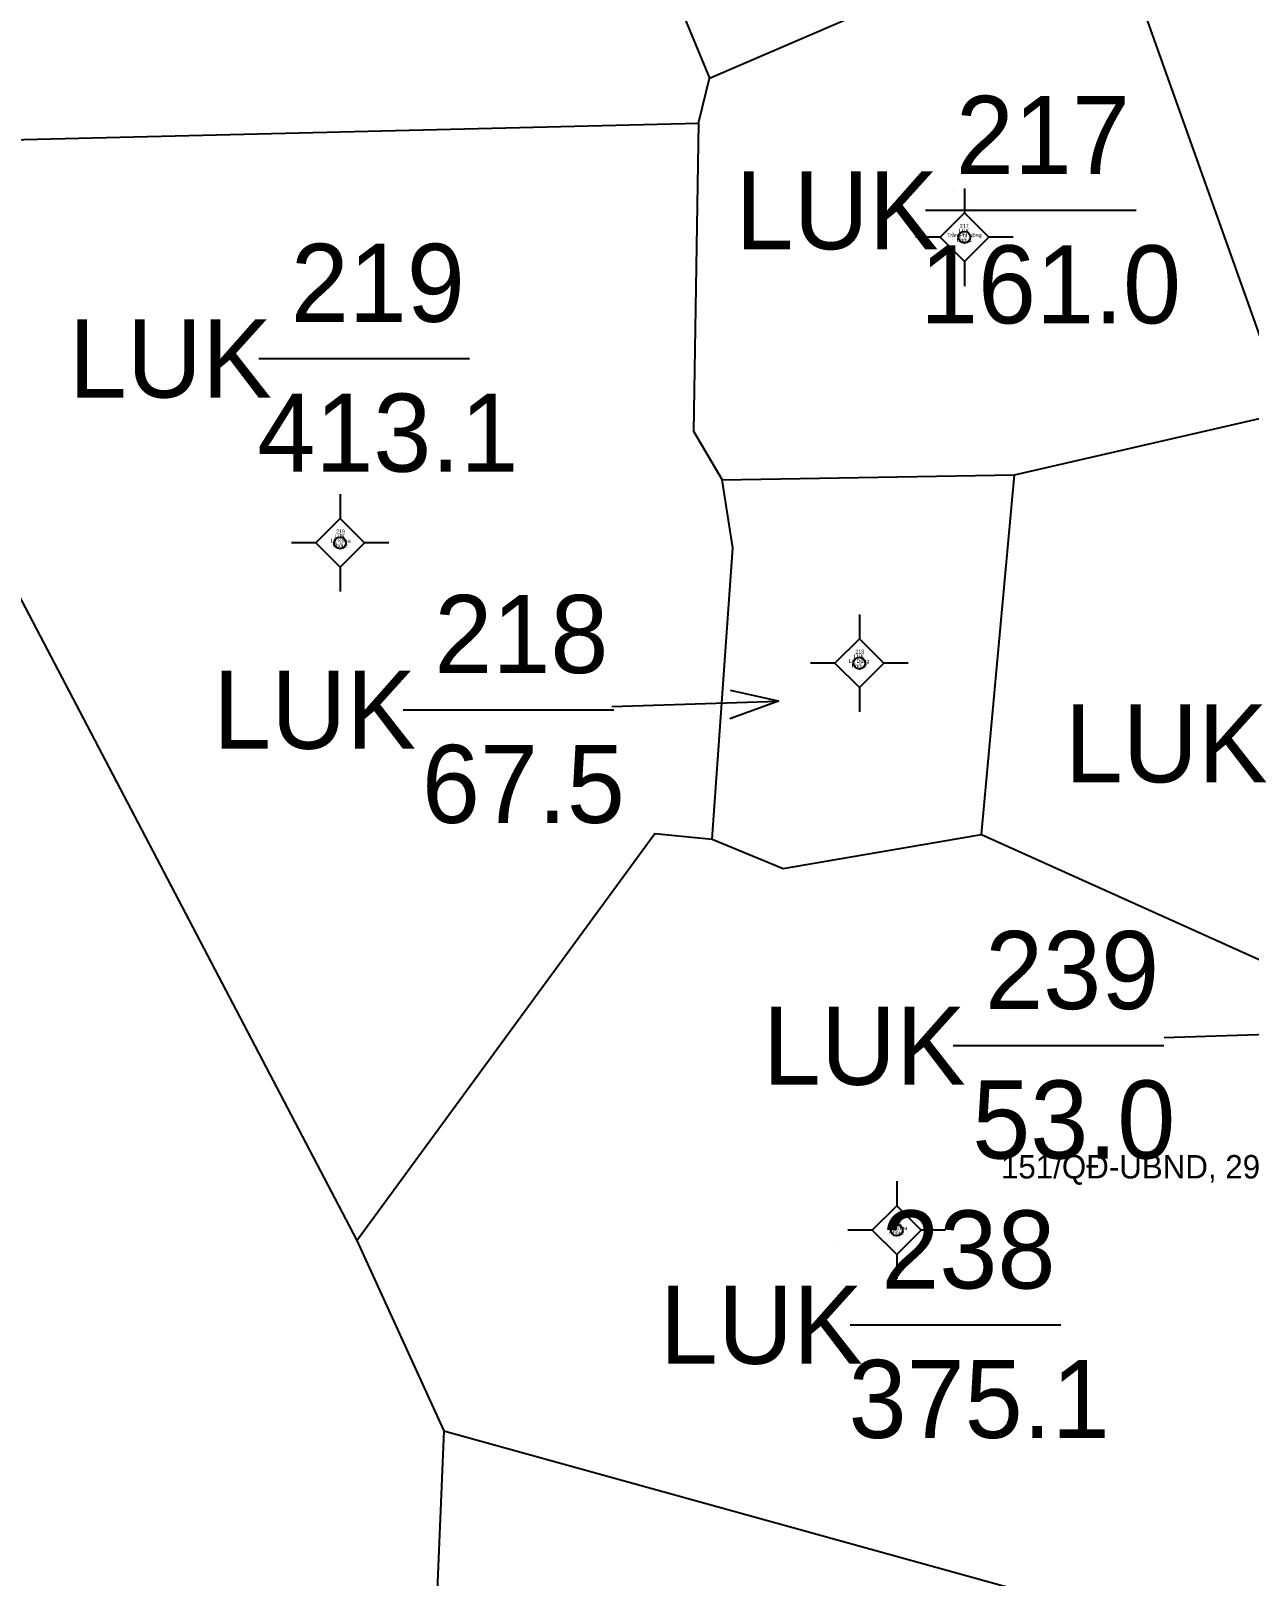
# Model space of a CAD drawing. Extents: x 550890 to 551618, y 1839259 to 1840146.
# Drawn here: x 551337.63 to 551368.86, y 1839547.2 to 1839586.79 of the extents above; entities that cross this region are included whole.
import ezdxf

# ---------------------------------------------------------------- set-up
doc = ezdxf.new("R2010")
doc.units = 0
for name, color, linetype in [('Level 10', 7, 'Continuous'), ('Level 11', 7, 'Continuous'), ('Level 13', 7, 'Continuous'), ('Level 14', 7, 'Continuous'), ('Level 15', 7, 'Continuous'), ('Level 2', 7, 'Continuous'), ('Level 20', 7, 'Continuous'), ('Level 4', 7, 'Continuous')]:
    doc.layers.add(name, color=color, linetype=linetype)

# ---------------------------------------------------------------- blocks, each defined once
blk = doc.blocks.new('A$C43B')
at = {"layer": 'Level 14'}
blk.add_line((3.93, 1.69), (2.68, 1.49), dxfattribs=at)
blk.add_lwpolyline([(0, 0), (3.93, 1.69), (2.93, 0.81)], dxfattribs=at)
blk = doc.blocks.new('A$C522')
at = {"layer": 'Level 14', "rotation": 27.754325478161473}
blk.add_blockref('A$C43B', (0, 0), dxfattribs=at)
blk = doc.blocks.new('A$C430')
at = {"layer": 'Level 14', "rotation": -49.15505143665556}
blk.add_blockref('A$C522', (0, 0.32), dxfattribs=at)

msp = doc.modelspace()

# ---------------------------------------------------------------- linework, layer by layer
at = {"layer": 'Level 10'}
for p, q in [((551355.02, 1839585.58), (551365.21, 1839589.97)), ((551365.21, 1839589.97), (551369.82, 1839577.02)), ((551354.74, 1839584.43), (551355.02, 1839585.58)), ((551331.27, 1839583.86), (551354.74, 1839584.43)), ((551331.27, 1839583.86), (551345.98, 1839555.8)), ((551362.84, 1839575.42), (551369.82, 1839577.02)), ((551355.35, 1839575.29), (551362.84, 1839575.42)), ((551362, 1839566.2), (551362.84, 1839575.42)), ((551362, 1839566.2), (551369.46, 1839562.85)), ((551345.98, 1839555.8), (551348.21, 1839550.92)), ((551348.21, 1839550.92), (551368.72, 1839545.25))]:
    msp.add_line(p, q, dxfattribs=at)
for points in [[(551347.97, 1839604.1), (551348.16, 1839602.15), (551355.02, 1839585.58)], [(551354.74, 1839584.43), (551354.61, 1839576.54), (551355.35, 1839575.29)], [(551355.09, 1839566.08), (551355.62, 1839573.55), (551355.35, 1839575.29)], [(551345.98, 1839555.8), (551353.62, 1839566.23), (551355.09, 1839566.08)], [(551355.09, 1839566.08), (551356.91, 1839565.33), (551362, 1839566.2)], [(551348.21, 1839550.92), (551347.93, 1839544.18), (551349.51, 1839542.69), (551350.33, 1839536.47)]]:
    msp.add_lwpolyline(points, dxfattribs=at)
at = {"layer": 'Level 11'}
for p, q in [((551361.559, 1839582.758), (551361.559, 1839582.133)), ((551361.559, 1839582.133), (551360.934, 1839581.508)), ((551362.184, 1839581.508), (551361.559, 1839582.133)), ((551360.934, 1839581.508), (551360.309, 1839581.508)), ((551360.934, 1839581.508), (551361.559, 1839580.883)), ((551361.559, 1839580.883), (551362.184, 1839581.508)), ((551362.809, 1839581.508), (551362.184, 1839581.508)), ((551361.559, 1839580.883), (551361.559, 1839580.258)), ((551345.555, 1839574.926), (551345.555, 1839574.301)), ((551345.555, 1839574.301), (551344.93, 1839573.676)), ((551346.18, 1839573.676), (551345.555, 1839574.301)), ((551344.93, 1839573.676), (551344.305, 1839573.676)), ((551344.93, 1839573.676), (551345.555, 1839573.051)), ((551345.555, 1839573.051), (551346.18, 1839573.676)), ((551346.805, 1839573.676), (551346.18, 1839573.676)), ((551345.555, 1839573.051), (551345.555, 1839572.426)), ((551358.866, 1839571.844), (551358.866, 1839571.219)), ((551358.866, 1839571.219), (551358.241, 1839570.594)), ((551359.491, 1839570.594), (551358.866, 1839571.219)), ((551358.241, 1839570.594), (551357.616, 1839570.594)), ((551358.241, 1839570.594), (551358.866, 1839569.969)), ((551358.866, 1839569.969), (551359.491, 1839570.594)), ((551360.116, 1839570.594), (551359.491, 1839570.594)), ((551358.866, 1839569.969), (551358.866, 1839569.344)), ((551359.823, 1839557.317), (551359.823, 1839556.692)), ((551359.823, 1839556.692), (551359.198, 1839556.067)), ((551360.448, 1839556.067), (551359.823, 1839556.692)), ((551359.198, 1839556.067), (551358.573, 1839556.067)), ((551359.198, 1839556.067), (551359.823, 1839555.442)), ((551359.823, 1839555.442), (551360.448, 1839556.067)), ((551361.073, 1839556.067), (551360.448, 1839556.067)), ((551359.823, 1839555.442), (551359.823, 1839554.817))]:
    msp.add_line(p, q, dxfattribs=at)
for centre in [(551361.559, 1839581.508), (551345.555, 1839573.676), (551358.866, 1839570.594), (551359.822, 1839556.067)]:
    msp.add_circle(centre, 0.15, dxfattribs=at)
at = {"layer": 'Level 13'}
for p, q in [((551361.26, 1839582.68), (551361.26, 1839582.68)), ((551360.56, 1839582.2), (551365.96, 1839582.2)), ((551343.47, 1839578.4), (551348.87, 1839578.4)), ((551346.91, 1839570.2), (551346.91, 1839570.2)), ((551358.89, 1839570.41), (551358.89, 1839570.41)), ((551347.17, 1839569.4), (551352.57, 1839569.4)), ((551361.27, 1839560.8), (551366.67, 1839560.8)), ((551358.2, 1839555.81), (551358.2, 1839555.81)), ((551358.63, 1839553.64), (551364.03, 1839553.64))]:
    msp.add_line(p, q, dxfattribs=at)

# ---------------------------------------------------------------- block references
msp.add_blockref('A$C430', (551352.52, 1839569.16), dxfattribs=at)
at = {"layer": 'Level 13', "rotation": -49.15505143665556}
msp.add_blockref('A$C522', (551366.68, 1839561), dxfattribs=at)

# ---------------------------------------------------------------- texts
at = {"layer": 'Level 13'}
for s, p in [('217', (551361.34, 1839583.13)), ('219', (551344.29, 1839579.34)), ('218', (551347.97, 1839570.34)), ('239', (551362.09, 1839561.73)), ('238', (551359.43, 1839554.57))]:
    msp.add_text(s, height=2, dxfattribs=at).set_placement(p)
at = {"layer": 'Level 15'}
for s, height, p in [('Trần Phi Nông', 0.10002, (551361.11, 1839581.51)), ('LUK', 0.1, (551361.41, 1839581.63)), ('217', 0.1, (551361.44, 1839581.75)), ('Khối 1', 0.1, (551361.36, 1839581.39)), ('219', 0.1, (551345.45, 1839573.92)), ('Lê Khoa', 0.1, (551345.31, 1839573.68)), ('Khối 2', 0.1, (551345.36, 1839573.56)), ('LUK', 0.1, (551345.41, 1839573.8)), ('LUK', 0.1, (551358.72, 1839570.72)), ('218', 0.1, (551358.76, 1839570.84)), ('Lê Dũng', 0.1, (551358.6, 1839570.6)), ('Khối 2', 0.1, (551358.67, 1839570.48)), ('Lê Khoa', 0.1, (551359.58, 1839556.07)), ('LUK', 0.1, (551359.68, 1839556.19)), ('238', 0.1, (551359.72, 1839556.31)), ('Khối 2', 0.1, (551359.63, 1839555.95))]:
    msp.add_text(s, height=height, dxfattribs=at).set_placement(p)
at = {"layer": 'Level 2'}
for p in [(551355.69, 1839581.2), (551338.6, 1839577.4), (551342.3, 1839568.4), (551364.13, 1839567.54), (551356.39, 1839559.79), (551353.75, 1839552.64)]:
    msp.add_text('LUK', height=2, dxfattribs=at).set_placement(p)
at = {"layer": 'Level 20'}
msp.add_text('151/QĐ-UBND, 29/01/2019 của UBND huyện Hướng Hóa', height=0.6, dxfattribs=at).set_placement((551362.496, 1839557.39))
at = {"layer": 'Level 4'}
for s, p in [('161.0', (551360.42, 1839579.3)), ('413.1', (551343.43, 1839575.5)), ('67.5', (551347.65, 1839566.5)), ('53.0', (551361.76, 1839557.9)), ('375.1', (551358.59, 1839550.74))]:
    msp.add_text(s, height=2, dxfattribs=at).set_placement(p)

doc.saveas('drawing.dxf')
